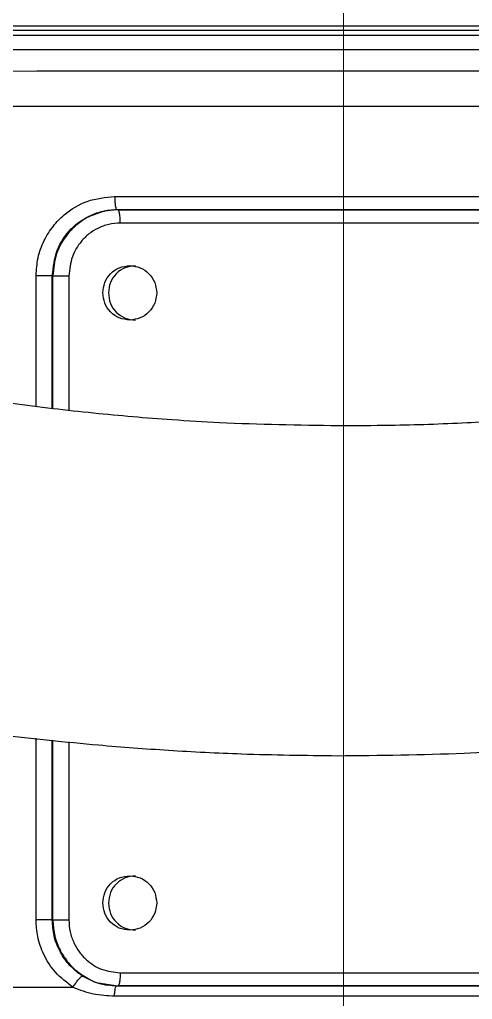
# Model space of a CAD drawing. Header units: millimetres. Extents: x 2371 to 4515, y 843 to 2359.
# Drawn here: x 3206.2 to 3233.7, y 1064 to 1123.4 of the extents above; entities that cross this region are included whole.
import ezdxf

# ---------------------------------------------------------------- set-up
doc = ezdxf.new("R2010")
doc.units = ezdxf.units.MM
doc.linetypes.add('CENTER2', pattern=[28.575, 19.05, -3.175, 3.175, -3.175])
doc.layers.add('中心线', color=1, linetype='CENTER2', lineweight=13)

msp = doc.modelspace()

# ---------------------------------------------------------------- linework, layer by layer
at = {"color": 7, "linetype": 'Continuous', "lineweight": 25}
for p, q in [((3212.124, 1111.919), (3212.186, 1111.907)), ((3212.229, 1111.854), (3212.186, 1111.907)), ((3207.225, 1099.988), (3207.225, 1107.908)), ((3208.245, 1107.9), (3208.209, 1107.907)), ((3208.209, 1099.871), (3208.209, 1107.907)), ((3208.245, 1099.867), (3208.245, 1107.9)), ((3209.213, 1107.899), (3209.212, 1099.753)), ((3207.224, 1068.842), (3207.224, 1079.858)), ((3208.208, 1068.84), (3208.208, 1079.754)), ((3208.243, 1068.847), (3208.244, 1079.75)), ((3209.212, 1079.648), (3209.211, 1068.845)), ((3208.208, 1068.84), (3208.243, 1068.847)), ((3210.993, 1065.033), (3212.182, 1064.842)), ((3212.182, 1064.842), (3212.105, 1064.829)), ((3212.226, 1064.894), (3212.182, 1064.842))]:
    msp.add_line(p, q, dxfattribs=at)
at = {"color": 7, "linetype": 'Continuous', "lineweight": 25, "flags": 128}
for points in [[(3203.674, 1123.065), (3208.356, 1123.068), (3213.13, 1123.07), (3217.972, 1123.072), (3222.857, 1123.073), (3227.757, 1123.073), (3232.648, 1123.072), (3237.503, 1123.071), (3242.297, 1123.069), (3247.004, 1123.066), (3251.599, 1123.062), (3256.058, 1123.058), (3260.358, 1123.053), (3264.475, 1123.047), (3268.388, 1123.041), (3272.076, 1123.034), (3275.52, 1123.026), (3278.7, 1123.018), (3281.602, 1123.01), (3284.208, 1123.001), (3286.506, 1122.992), (3288.482, 1122.982)], [(3288.291, 1122.415), (3285.353, 1122.424), (3282.12, 1122.433), (3278.608, 1122.441), (3274.835, 1122.449), (3270.819, 1122.456), (3266.58, 1122.462), (3262.139, 1122.468), (3257.518, 1122.473), (3252.741, 1122.478), (3247.83, 1122.481), (3242.811, 1122.484), (3237.708, 1122.486), (3232.546, 1122.488), (3227.351, 1122.488), (3222.15, 1122.488), (3216.967, 1122.487), (3211.828, 1122.486), (3206.759, 1122.483), (3201.786, 1122.48)], [(3289.091, 1122.691), (3287.095, 1122.701), (3284.775, 1122.71), (3282.143, 1122.719), (3279.214, 1122.728), (3276.002, 1122.736), (3272.525, 1122.743), (3268.801, 1122.75), (3264.85, 1122.757), (3260.693, 1122.762), (3256.351, 1122.767), (3251.849, 1122.772), (3247.209, 1122.775), (3242.456, 1122.778), (3237.616, 1122.781), (3232.713, 1122.782), (3227.775, 1122.783), (3222.827, 1122.783), (3217.895, 1122.782), (3213.006, 1122.78), (3208.185, 1122.778), (3203.458, 1122.775)], [(3289.16, 1121.545), (3286.171, 1121.554), (3282.903, 1121.563), (3279.371, 1121.571), (3275.592, 1121.578), (3271.583, 1121.585), (3267.362, 1121.592), (3262.95, 1121.597), (3258.366, 1121.603), (3253.632, 1121.607), (3248.77, 1121.611), (3243.802, 1121.614), (3238.751, 1121.616), (3233.64, 1121.617), (3228.494, 1121.618), (3223.336, 1121.618), (3218.19, 1121.617), (3213.08, 1121.616), (3208.029, 1121.614), (3203.061, 1121.611)], [(3290.059, 1120.241), (3286.995, 1120.25), (3283.648, 1120.258), (3280.033, 1120.266), (3276.167, 1120.274), (3272.067, 1120.281), (3267.754, 1120.288), (3263.246, 1120.293), (3258.565, 1120.298), (3253.733, 1120.303), (3248.772, 1120.306), (3243.704, 1120.309), (3238.554, 1120.312), (3233.346, 1120.313), (3228.102, 1120.314), (3222.849, 1120.314), (3217.61, 1120.313), (3212.41, 1120.311), (3207.272, 1120.309), (3202.22, 1120.306)], [(3204.927, 1118.188), (3210.007, 1118.191), (3215.159, 1118.193), (3220.358, 1118.194), (3225.583, 1118.194), (3230.809, 1118.194), (3236.014, 1118.193), (3241.172, 1118.191), (3246.263, 1118.189), (3251.262, 1118.185), (3256.147, 1118.181), (3260.896, 1118.177), (3265.488, 1118.171), (3269.902, 1118.165), (3274.118, 1118.159), (3278.118, 1118.152), (3281.884, 1118.144), (3285.397, 1118.136), (3288.644, 1118.127)], [(3148.624, 1064.621), (3149.515, 1064.633), (3150.759, 1064.644), (3152.35, 1064.654), (3154.281, 1064.665), (3156.542, 1064.675), (3159.123, 1064.685), (3162.013, 1064.695), (3165.198, 1064.704), (3168.663, 1064.712), (3172.392, 1064.72), (3176.369, 1064.728), (3180.574, 1064.735), (3184.988, 1064.741), (3189.592, 1064.746), (3194.363, 1064.751), (3199.28, 1064.756), (3204.319, 1064.759), (3209.459, 1064.762)]]:
    msp.add_lwpolyline(points, dxfattribs=at)
at = {"color": 7, "linetype": 'Continuous', "lineweight": 25}
for centre, radius, start, end in [((3207.482, 948.803), 159.106, 89.73825, 90.09254), ((3208.965, 1264.31), 156.412, 269.73624, 270.09082), ((3207.481, 909.734), 159.108, 89.73825, 90.09254), ((3208.963, 1225.261), 156.416, 269.73625, 270.09082)]:
    msp.add_arc(centre, radius, start, end, dxfattribs=at)
for points, knots in [([(3225.482, 1078.805), (3228.043, 1078.83), (3231.623, 1078.865), (3236.892, 1079.144), (3241.357, 1079.479), (3246.673, 1080.044), (3252.242, 1080.818), (3258.055, 1081.828), (3264.026, 1083.084), (3270.102, 1084.595), (3276.24, 1086.365), (3282.406, 1088.399), (3288.569, 1090.699), (3294.706, 1093.264), (3300.794, 1096.094), (3306.814, 1099.188), (3312.746, 1102.543), (3318.575, 1106.155), (3324.285, 1110.021), (3329.861, 1114.135), (3335.288, 1118.492), (3340.554, 1123.086), (3345.645, 1127.911), (3350.55, 1132.958), (3355.257, 1138.221), (3359.755, 1143.691), (3364.033, 1149.36), (3368.081, 1155.217), (3371.891, 1161.253), (3375.453, 1167.459), (3378.758, 1173.824), (3381.799, 1180.336), (3384.568, 1186.986), (3387.058, 1193.76), (3389.264, 1200.648), (3391.178, 1207.637), (3392.797, 1214.714), (3394.115, 1221.868), (3395.128, 1229.085), (3395.832, 1236.352), (3396.225, 1243.656), (3396.304, 1250.984), (3396.067, 1258.322), (3395.513, 1265.657), (3394.641, 1272.974), (3393.45, 1280.261), (3391.942, 1287.504), (3390.117, 1294.689), (3387.977, 1301.802), (3385.523, 1308.829), (3382.758, 1315.758), (3379.685, 1322.574), (3376.308, 1329.265), (3372.631, 1335.816), (3368.657, 1342.216), (3364.392, 1348.452), (3359.841, 1354.51), (3355.009, 1360.378), (3349.902, 1366.045), (3344.525, 1371.497), (3339.078, 1376.545), (3333.605, 1381.197), (3328.147, 1385.466), (3322.522, 1389.509), (3316.74, 1393.317), (3310.813, 1396.885), (3304.75, 1400.207), (3298.565, 1403.278), (3292.268, 1406.091), (3285.874, 1408.643), (3279.399, 1410.929), (3272.862, 1412.945), (3266.287, 1414.688), (3259.714, 1416.153), (3253.22, 1417.334), (3246.93, 1418.231), (3241.407, 1418.815), (3236.524, 1419.182), (3231.7, 1419.422), (3225.725, 1419.539), (3220.209, 1419.429), (3214.939, 1419.157), (3210.475, 1418.82), (3205.159, 1418.255), (3199.59, 1417.481), (3193.776, 1416.471), (3187.805, 1415.215), (3181.729, 1413.705), (3175.591, 1411.934), (3169.426, 1409.9), (3163.262, 1407.6), (3157.126, 1405.035), (3151.038, 1402.205), (3145.018, 1399.111), (3139.085, 1395.756), (3133.256, 1392.144), (3127.546, 1388.278), (3121.971, 1384.164), (3116.544, 1379.807), (3111.278, 1375.213), (3106.187, 1370.388), (3101.282, 1365.341), (3096.575, 1360.078), (3092.077, 1354.608), (3087.799, 1348.94), (3083.75, 1343.082), (3079.94, 1337.046), (3076.379, 1330.84), (3073.074, 1324.475), (3070.031, 1317.963), (3067.269, 1311.312), (3064.932, 1305.03), (3063.654, 1300.924), (3063.09, 1299.116)], [0, 0, 0, 0, 0.010207, 0.014274, 0.021037, 0.028056, 0.035587, 0.043451, 0.051578, 0.059911, 0.06841, 0.077044, 0.085791, 0.094634, 0.103558, 0.112554, 0.121612, 0.130726, 0.13989, 0.149098, 0.158347, 0.167633, 0.176954, 0.186306, 0.195688, 0.205098, 0.214535, 0.223996, 0.233481, 0.242989, 0.252518, 0.262068, 0.271639, 0.281229, 0.290838, 0.300466, 0.310113, 0.319778, 0.329461, 0.339162, 0.348881, 0.358618, 0.368373, 0.378146, 0.387938, 0.397748, 0.407578, 0.417427, 0.427296, 0.437185, 0.447097, 0.457031, 0.466988, 0.47697, 0.486979, 0.497016, 0.507082, 0.517181, 0.527315, 0.537488, 0.547704, 0.556915, 0.566123, 0.575327, 0.584526, 0.593719, 0.602905, 0.612082, 0.621247, 0.630396, 0.639524, 0.64862, 0.657668, 0.666638, 0.675463, 0.683979, 0.691963, 0.697606, 0.703501, 0.71122, 0.721427, 0.725494, 0.732257, 0.739276, 0.746807, 0.754671, 0.762798, 0.771131, 0.77963, 0.788264, 0.797011, 0.805853, 0.814778, 0.823774, 0.832832, 0.841946, 0.85111, 0.860318, 0.869567, 0.878853, 0.888174, 0.897526, 0.906908, 0.916318, 0.925755, 0.935216, 0.944701, 0.954208, 0.963738, 0.973288, 0.982858, 0.992449, 1, 1, 1, 1]), ([(3055.612, 1250.297), (3055.596, 1249.305), (3055.541, 1245.866), (3055.777, 1239.977), (3056.316, 1232.642), (3057.192, 1225.325), (3058.381, 1218.038), (3059.889, 1210.795), (3061.714, 1203.61), (3063.855, 1196.498), (3066.309, 1189.47), (3069.074, 1182.541), (3072.146, 1175.725), (3075.523, 1169.034), (3079.201, 1162.483), (3083.175, 1156.083), (3087.44, 1149.847), (3091.991, 1143.789), (3096.823, 1137.921), (3101.93, 1132.254), (3107.306, 1126.802), (3112.753, 1121.754), (3118.227, 1117.102), (3123.685, 1112.833), (3129.31, 1108.79), (3135.091, 1104.982), (3141.019, 1101.414), (3147.081, 1098.092), (3153.267, 1095.021), (3159.563, 1092.208), (3165.957, 1089.656), (3172.432, 1087.37), (3178.97, 1085.354), (3185.545, 1083.611), (3192.118, 1082.146), (3198.612, 1080.965), (3204.901, 1080.068), (3210.425, 1079.484), (3215.308, 1079.118), (3220.132, 1078.87), (3223.546, 1078.829), (3225.482, 1078.805)], [0, 0, 0, 0, 0.011098, 0.038456, 0.065866, 0.093327, 0.120841, 0.148408, 0.176031, 0.203709, 0.231446, 0.259243, 0.287104, 0.31503, 0.343027, 0.371097, 0.399245, 0.427478, 0.455801, 0.484223, 0.512754, 0.541404, 0.567237, 0.593062, 0.618875, 0.644675, 0.670459, 0.696222, 0.721959, 0.747663, 0.773323, 0.798921, 0.824432, 0.849809, 0.874965, 0.899718, 0.9236, 0.945993, 0.961817, 0.978352, 1, 1, 1, 1]), ([(3370.212, 1207.077), (3369.912, 1206.015), (3368.975, 1202.71), (3367.069, 1197.259), (3364.51, 1190.732), (3361.625, 1184.32), (3358.44, 1178.032), (3354.952, 1171.883), (3351.167, 1165.888), (3347.091, 1160.058), (3342.728, 1154.409), (3338.084, 1148.954), (3333.165, 1143.705), (3328.156, 1138.848), (3323.101, 1134.376), (3318.043, 1130.278), (3312.815, 1126.404), (3307.427, 1122.763), (3301.891, 1119.359), (3296.218, 1116.201), (3290.421, 1113.294), (3284.514, 1110.644), (3278.51, 1108.255), (3272.428, 1106.132), (3266.288, 1104.279), (3260.121, 1102.701), (3253.977, 1101.403), (3247.968, 1100.39), (3242.401, 1099.679), (3237.555, 1099.234), (3233.086, 1098.956), (3229.181, 1098.818), (3226.581, 1098.809), (3225.533, 1098.805)], [0, 0, 0, 0, 0.017078, 0.053144, 0.089298, 0.125545, 0.161888, 0.198335, 0.23489, 0.271563, 0.308361, 0.345297, 0.382382, 0.419634, 0.453214, 0.486783, 0.520336, 0.55387, 0.58738, 0.62086, 0.654303, 0.687696, 0.721023, 0.754256, 0.787351, 0.820228, 0.85273, 0.884498, 0.914491, 0.939551, 0.959781, 0.98378, 1, 1, 1, 1]), ([(3225.533, 1098.805), (3223.133, 1098.842), (3219.774, 1098.895), (3214.831, 1099.199), (3210.642, 1099.555), (3205.655, 1100.147), (3200.434, 1100.946), (3194.988, 1101.984), (3189.4, 1103.268), (3183.721, 1104.806), (3177.992, 1106.604), (3172.248, 1108.664), (3166.519, 1110.989), (3160.824, 1113.572), (3155.203, 1116.441), (3151.28, 1118.573), (3149.277, 1119.814), (3149.077, 1119.939)], [0, 0, 0, 0, 0.089708, 0.125509, 0.185041, 0.24684, 0.313151, 0.382408, 0.453986, 0.527384, 0.602246, 0.678309, 0.755372, 0.833285, 0.911926, 0.991202, 1, 1, 1, 1]), ([(3207.225, 1107.908), (3207.249, 1108.275), (3207.296, 1109.012), (3207.677, 1110.04), (3208.226, 1110.921), (3209.07, 1111.786), (3210.315, 1112.548), (3211.421, 1112.662), (3211.985, 1112.721)], [0, 0, 0, 0, 0.144955, 0.291072, 0.429926, 0.55636, 0.774114, 1, 1, 1, 1]), ([(3211.985, 1112.721), (3211.987, 1112.621), (3211.989, 1112.469), (3212.007, 1112.285), (3212.025, 1112.158), (3212.047, 1112.054), (3212.079, 1111.952), (3212.106, 1111.932), (3212.124, 1111.919)], [0, 0, 0, 0, 0.2398052, 0.3685843, 0.5, 0.6314158, 0.7601948, 1, 1, 1, 1]), ([(3225.915, 1112.723), (3228.347, 1112.723), (3233.193, 1112.724), (3240.371, 1112.723), (3246.217, 1112.721), (3250.775, 1112.719), (3254.122, 1112.718), (3257.398, 1112.716), (3260.596, 1112.714), (3263.711, 1112.712), (3267.665, 1112.709), (3272.46, 1112.705), (3278.014, 1112.7), (3283.363, 1112.693), (3287.067, 1112.687), (3288.74, 1112.684), (3288.946, 1112.683)], [0, 0, 0, 0, 0.099314, 0.197878, 0.29569, 0.344327, 0.392776, 0.441037, 0.48911, 0.536996, 0.584693, 0.676006, 0.773113, 0.876014, 0.984707, 1, 1, 1, 1]), ([(3208.209, 1107.907), (3208.268, 1108.433), (3208.386, 1109.486), (3209.289, 1110.821), (3210.368, 1111.559), (3211.352, 1111.874), (3211.867, 1111.904), (3212.124, 1111.919)], [0, 0, 0, 0, 0.250222, 0.500218, 0.74969, 0.874861, 1, 1, 1, 1]), ([(3212.186, 1111.907), (3211.904, 1111.897), (3211.458, 1111.88), (3211.046, 1111.716), (3210.894, 1111.656)], [0, 0, 0, 0, 0.632839, 1, 1, 1, 1]), ([(3212.124, 1111.919), (3214.408, 1111.92), (3218.976, 1111.921), (3223.599, 1111.922), (3225.911, 1111.922)], [0, 0, 0, 0, 0.5, 1, 1, 1, 1]), ([(3212.186, 1111.907), (3214.445, 1111.908), (3217.137, 1111.909), (3220.688, 1111.909), (3222.735, 1111.909), (3224.542, 1111.909), (3225.563, 1111.91), (3225.821, 1111.91), (3225.887, 1111.91), (3225.904, 1111.91), (3225.909, 1111.91), (3225.91, 1111.91), (3225.911, 1111.91), (3225.911, 1111.91)], [0, 0, 0, 0, 0.497027, 0.592231, 0.774282, 0.942828, 0.985336, 0.996149, 0.998944, 0.99969, 0.999899, 0.999963, 1, 1, 1, 1]), ([(3212.325, 1111.106), (3212.323, 1111.203), (3212.319, 1111.406), (3212.293, 1111.631), (3212.264, 1111.766), (3212.245, 1111.838), (3212.232, 1111.851), (3212.229, 1111.854)], [0, 0, 0, 0, 0.29566, 0.618308, 0.783604, 0.946574, 1, 1, 1, 1]), ([(3225.911, 1111.922), (3228.274, 1111.922), (3233.112, 1111.922), (3240.476, 1111.921), (3248.033, 1111.919), (3255.684, 1111.916), (3263.305, 1111.911), (3270.771, 1111.905), (3277.865, 1111.898), (3283.437, 1111.891), (3286.233, 1111.886), (3287.165, 1111.884)], [0, 0, 0, 0, 0.099936, 0.20465, 0.314142, 0.428413, 0.547463, 0.671293, 0.799904, 0.933297, 1, 1, 1, 1]), ([(3225.911, 1111.91), (3226.217, 1111.91), (3227.028, 1111.91), (3228.45, 1111.91), (3229.962, 1111.91), (3231.17, 1111.91), (3232.063, 1111.91), (3233.033, 1111.91), (3234.268, 1111.91), (3235.482, 1111.91), (3236.63, 1111.909), (3237.911, 1111.909), (3239.746, 1111.909), (3241.425, 1111.909), (3242.774, 1111.908), (3243.583, 1111.908), (3244.438, 1111.908), (3245.338, 1111.908), (3246.282, 1111.907), (3249.216, 1111.906), (3253.763, 1111.905), (3259.456, 1111.901), (3264.126, 1111.898), (3267.841, 1111.895), (3270.67, 1111.893), (3272.68, 1111.891), (3273.866, 1111.89), (3274.425, 1111.889), (3274.587, 1111.889), (3274.639, 1111.889), (3274.658, 1111.889), (3274.664, 1111.889), (3274.666, 1111.889), (3274.667, 1111.889), (3274.668, 1111.889), (3274.668, 1111.889), (3274.668, 1111.889), (3274.668, 1111.889), (3274.668, 1111.889), (3274.937, 1111.889), (3275.619, 1111.888), (3276.874, 1111.886), (3278.383, 1111.885), (3279.781, 1111.883), (3280.8, 1111.882), (3281.574, 1111.881), (3282.398, 1111.879), (3283.384, 1111.878), (3284.36, 1111.876), (3285.161, 1111.875), (3285.94, 1111.874), (3286.577, 1111.873), (3287.015, 1111.872), (3287.138, 1111.872)], [0, 0, 0, 0, 0.012973, 0.034337, 0.060199, 0.077036, 0.085541, 0.098133, 0.118255, 0.138092, 0.149882, 0.167263, 0.192912, 0.228649, 0.239676, 0.251395, 0.263806, 0.27691, 0.290705, 0.305192, 0.405966, 0.493675, 0.568315, 0.629883, 0.678375, 0.713791, 0.736127, 0.74239, 0.744295, 0.745005, 0.745236, 0.745322, 0.745357, 0.745372, 0.745378, 0.745381, 0.745382, 0.745383, 0.745383, 0.745383, 0.760108, 0.782989, 0.815582, 0.846332, 0.865142, 0.876857, 0.893505, 0.916185, 0.939041, 0.956594, 0.969065, 0.991384, 1, 1, 1, 1]), ([(3210.894, 1111.656), (3210.749, 1111.61), (3210.349, 1111.486), (3209.772, 1111.096), (3209.027, 1110.39), (3208.383, 1109.306), (3208.289, 1108.354), (3208.245, 1107.9)], [0, 0, 0, 0, 0.093897, 0.258023, 0.422171, 0.724916, 1, 1, 1, 1]), ([(3212.325, 1111.106), (3212.09, 1111.09), (3211.62, 1111.059), (3210.977, 1110.813), (3210.416, 1110.461), (3209.853, 1109.91), (3209.333, 1109.058), (3209.254, 1108.295), (3209.213, 1107.899)], [0, 0, 0, 0, 0.142859, 0.286474, 0.415247, 0.544304, 0.763146, 1, 1, 1, 1]), ([(3279.04, 1111.082), (3278.191, 1111.083), (3276.266, 1111.086), (3273.103, 1111.089), (3269.679, 1111.092), (3264.689, 1111.097), (3257.868, 1111.101), (3248.969, 1111.105), (3239.819, 1111.108), (3230.571, 1111.109), (3221.352, 1111.108), (3215.322, 1111.107), (3212.325, 1111.106)], [0, 0, 0, 0, 0.048952, 0.110958, 0.16991, 0.225807, 0.358661, 0.489986, 0.619783, 0.748051, 0.87479, 1, 1, 1, 1]), ([(3211.268, 1106.874), (3211.292, 1107.087), (3211.341, 1107.517), (3211.714, 1108.063), (3212.253, 1108.449), (3212.683, 1108.499), (3212.898, 1108.524)], [0, 0, 0, 0, 0.246716, 0.496183, 0.748181, 1, 1, 1, 1]), ([(3212.898, 1108.524), (3213.114, 1108.499), (3213.545, 1108.449), (3214.085, 1108.062), (3214.459, 1107.517), (3214.507, 1107.088), (3214.531, 1106.875)], [0, 0, 0, 0, 0.252568, 0.504589, 0.753637, 1, 1, 1, 1]), ([(3212.898, 1105.224), (3212.682, 1105.249), (3212.251, 1105.299), (3211.713, 1105.686), (3211.34, 1106.231), (3211.292, 1106.66), (3211.268, 1106.874)], [0, 0, 0, 0, 0.252697, 0.504909, 0.753898, 1, 1, 1, 1]), ([(3214.531, 1106.875), (3214.507, 1106.661), (3214.459, 1106.231), (3214.084, 1105.685), (3213.543, 1105.299), (3213.113, 1105.249), (3212.898, 1105.224)], [0, 0, 0, 0, 0.246955, 0.496409, 0.748277, 1, 1, 1, 1]), ([(3211.268, 1069.874), (3211.292, 1070.087), (3211.341, 1070.517), (3211.714, 1071.063), (3212.253, 1071.449), (3212.683, 1071.499), (3212.898, 1071.524)], [0, 0, 0, 0, 0.246716, 0.496183, 0.748181, 1, 1, 1, 1]), ([(3212.898, 1071.524), (3213.114, 1071.499), (3213.545, 1071.449), (3214.085, 1071.062), (3214.459, 1070.517), (3214.507, 1070.088), (3214.531, 1069.875)], [0, 0, 0, 0, 0.252568, 0.504589, 0.753637, 1, 1, 1, 1]), ([(3212.898, 1068.224), (3212.682, 1068.249), (3212.251, 1068.3), (3211.713, 1068.686), (3211.34, 1069.231), (3211.292, 1069.66), (3211.268, 1069.874)], [0, 0, 0, 0, 0.252697, 0.504909, 0.753898, 1, 1, 1, 1]), ([(3214.531, 1069.875), (3214.507, 1069.661), (3214.459, 1069.231), (3214.084, 1068.685), (3213.543, 1068.299), (3213.113, 1068.249), (3212.898, 1068.224)], [0, 0, 0, 0, 0.246955, 0.496409, 0.748277, 1, 1, 1, 1]), ([(3209.459, 1064.762), (3209.087, 1065.043), (3208.371, 1065.585), (3207.675, 1066.686), (3207.288, 1067.785), (3207.244, 1068.507), (3207.224, 1068.842)], [0, 0, 0, 0, 0.289317, 0.556861, 0.794359, 1, 1, 1, 1]), ([(3210.044, 1065.439), (3210.034, 1065.445), (3209.953, 1065.498), (3209.681, 1065.688), (3209.192, 1066.129), (3208.654, 1066.886), (3208.275, 1067.841), (3208.23, 1068.518), (3208.208, 1068.84)], [0, 0, 0, 0, 0.00842, 0.072905, 0.250214, 0.500148, 0.762303, 1, 1, 1, 1]), ([(3208.243, 1068.847), (3208.261, 1068.558), (3208.299, 1067.956), (3208.579, 1067.166), (3209.006, 1066.433), (3209.576, 1065.785), (3210.279, 1065.333), (3210.763, 1065.069), (3210.983, 1065.035), (3210.993, 1065.033)], [0, 0, 0, 0, 0.171291, 0.356774, 0.490954, 0.676469, 0.865666, 0.994174, 1, 1, 1, 1]), ([(3209.211, 1068.845), (3209.226, 1068.605), (3209.256, 1068.123), (3209.493, 1067.462), (3209.832, 1066.884), (3210.364, 1066.304), (3211.19, 1065.765), (3211.936, 1065.683), (3212.323, 1065.64)], [0, 0, 0, 0, 0.14404, 0.288565, 0.417763, 0.546793, 0.764831, 1, 1, 1, 1]), ([(3209.459, 1064.762), (3209.514, 1064.849), (3209.6, 1064.984), (3209.719, 1065.144), (3209.808, 1065.252), (3209.889, 1065.339), (3209.978, 1065.42), (3210.018, 1065.432), (3210.044, 1065.439)], [0, 0, 0, 0, 0.242638, 0.372608, 0.50472, 0.63614, 0.76412, 1, 1, 1, 1]), ([(3212.105, 1064.829), (3211.741, 1064.856), (3211.008, 1064.911), (3210.367, 1065.262), (3210.044, 1065.439)], [0, 0, 0, 0, 0.496296, 1, 1, 1, 1]), ([(3212.323, 1065.64), (3212.321, 1065.541), (3212.318, 1065.389), (3212.301, 1065.205), (3212.283, 1065.078), (3212.26, 1064.978), (3212.241, 1064.909), (3212.229, 1064.897), (3212.226, 1064.894)], [0, 0, 0, 0, 0.300445, 0.461774, 0.626406, 0.791044, 0.952392, 1, 1, 1, 1]), ([(3212.323, 1065.64), (3214.718, 1065.641), (3219.523, 1065.642), (3226.847, 1065.643), (3232.792, 1065.643), (3237.324, 1065.642), (3240.457, 1065.642), (3243.573, 1065.641), (3246.666, 1065.64), (3249.732, 1065.639), (3252.763, 1065.638), (3257.017, 1065.635), (3262.558, 1065.632), (3269.302, 1065.627), (3276.029, 1065.62), (3281.75, 1065.613), (3286.471, 1065.605), (3290.274, 1065.598), (3293.708, 1065.59), (3296.666, 1065.581), (3299.12, 1065.571), (3300.165, 1065.564), (3300.697, 1065.561)], [0, 0, 0, 0, 0.060834, 0.1220737, 0.183719, 0.2102711, 0.2368979, 0.2635992, 0.2903751, 0.3172255, 0.3441506, 0.3711502, 0.4324096, 0.4986217, 0.5697855, 0.6458999, 0.6994123, 0.7551267, 0.8130428, 0.8731605, 0.9354796, 1, 1, 1, 1]), ([(3211.974, 1064.24), (3211.979, 1064.321), (3211.99, 1064.486), (3212.022, 1064.676), (3212.062, 1064.801), (3212.091, 1064.82), (3212.105, 1064.829)], [0, 0, 0, 0, 0.253181, 0.513078, 0.765924, 1, 1, 1, 1]), ([(3301.99, 1064.747), (3301.265, 1064.752), (3299.815, 1064.761), (3296.025, 1064.774), (3291.127, 1064.786), (3285.086, 1064.797), (3278.038, 1064.807), (3270.095, 1064.815), (3261.396, 1064.822), (3252.088, 1064.827), (3242.331, 1064.83), (3232.297, 1064.831), (3222.137, 1064.831), (3215.449, 1064.829), (3212.105, 1064.829)], [0, 0, 0, 0, 0.083333, 0.166667, 0.25, 0.333334, 0.416667, 0.5, 0.583334, 0.666667, 0.75, 0.833334, 0.916667, 1, 1, 1, 1]), ([(3301.453, 1064.761), (3300.953, 1064.765), (3299.967, 1064.771), (3297.687, 1064.78), (3294.926, 1064.789), (3291.698, 1064.797), (3288.087, 1064.804), (3283.541, 1064.812), (3277.938, 1064.82), (3271.219, 1064.827), (3264.317, 1064.833), (3257.387, 1064.837), (3250.563, 1064.841), (3243.953, 1064.843), (3237.643, 1064.844), (3231.121, 1064.845), (3224.539, 1064.845), (3218.061, 1064.844), (3214.055, 1064.842), (3212.182, 1064.842)], [0, 0, 0, 0, 0.060587, 0.1195299, 0.1768287, 0.2324833, 0.2864935, 0.3388593, 0.4142998, 0.4860434, 0.5540892, 0.6184368, 0.6790855, 0.7360349, 0.7892846, 0.838834, 0.8991333, 0.9528558, 1, 1, 1, 1]), ([(3209.459, 1064.762), (3209.867, 1064.607), (3210.676, 1064.301), (3211.544, 1064.26), (3211.974, 1064.24)], [0, 0, 0, 0, 0.50438, 1, 1, 1, 1]), ([(3211.974, 1064.24), (3214.999, 1064.241), (3221.035, 1064.242), (3230.188, 1064.243), (3239.23, 1064.241), (3248.058, 1064.238), (3256.55, 1064.234), (3263.394, 1064.228), (3268.852, 1064.223), (3273.204, 1064.219), (3277.662, 1064.213), (3282.141, 1064.207), (3286.275, 1064.199), (3290.015, 1064.192), (3293.333, 1064.183), (3296.369, 1064.174), (3299.021, 1064.165), (3301.256, 1064.154), (3302.234, 1064.146), (3302.733, 1064.142)], [0, 0, 0, 0, 0.0746907, 0.1490623, 0.2231148, 0.2968479, 0.3702616, 0.4433557, 0.4832428, 0.5266364, 0.5735359, 0.623941, 0.6778511, 0.7254581, 0.7754993, 0.8279744, 0.882883, 0.940225, 1, 1, 1, 1])]:
    msp.add_open_spline(points, degree=3, knots=knots, dxfattribs=at)
for points in [[(3211.985, 1112.721), (3214.292, 1112.721), (3218.908, 1112.723), (3223.579, 1112.723), (3225.915, 1112.723)], [(3213.248, 1108.519), (3213.032, 1108.494), (3212.602, 1108.444), (3212.058, 1108.062), (3211.678, 1107.517), (3211.629, 1107.084), (3211.604, 1106.868)], [(3211.604, 1106.868), (3211.629, 1106.652), (3211.678, 1106.22), (3212.058, 1105.674), (3212.602, 1105.293), (3213.032, 1105.243), (3213.248, 1105.219)], [(3213.25, 1071.519), (3213.035, 1071.494), (3212.604, 1071.444), (3212.061, 1071.062), (3211.681, 1070.517), (3211.631, 1070.085), (3211.607, 1069.868)], [(3211.607, 1069.868), (3211.631, 1069.652), (3211.681, 1069.22), (3212.061, 1068.674), (3212.604, 1068.293), (3213.035, 1068.243), (3213.25, 1068.219)]]:
    msp.add_open_spline(points, degree=3, dxfattribs=at)
at = {"layer": '中心线', "linetype": 'ByBlock'}
msp.add_line((3225.838, 1030.122), (3225.838, 1387.67), dxfattribs=at)

doc.saveas('drawing.dxf')
